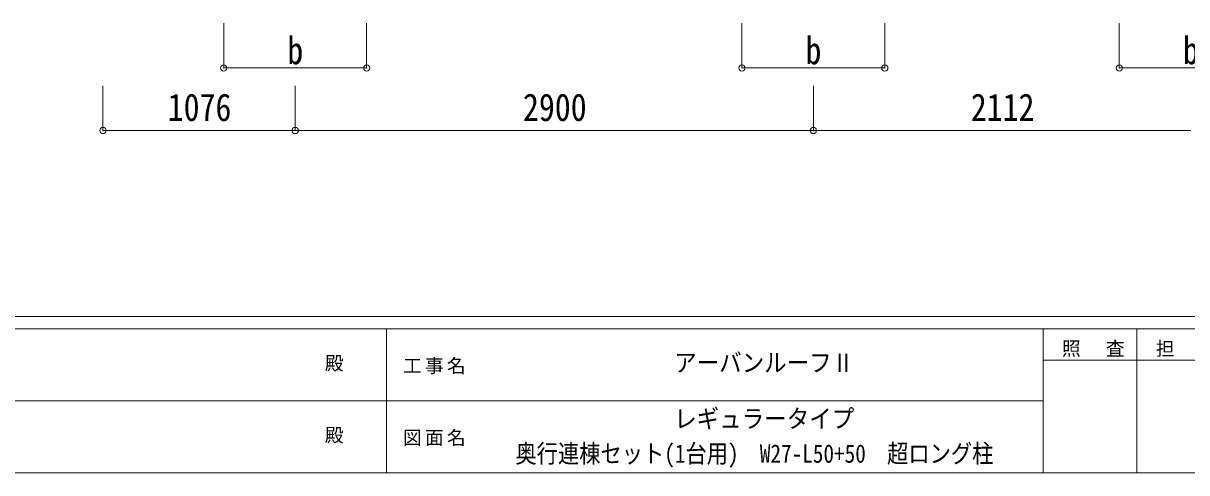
# Model space of a CAD drawing. Units: millimetres at full size, sheet at 1:35. Extents: x -9837 to 9837, y -6790 to 6790.
# Drawn here: x -2556 to 3955, y -6790 to -4275 of the extents above; entities that cross this region are included whole.
import ezdxf
from ezdxf.enums import TextEntityAlignment as Align

# ---------------------------------------------------------------- set-up
doc = ezdxf.new("R2010")
doc.units = ezdxf.units.MM
doc.header["$LTSCALE"] = 35
doc.header["$PDMODE"] = 32
doc.header["$PDSIZE"] = 35
doc.layers.add('0-6_OTH_LINE', color=6, linetype='Continuous', lineweight=9)
doc.layers.add('F-0_240', color=7, linetype='Continuous', lineweight=9)
doc.styles.add('ＭＳ ゴシック', font='')
doc.styles.get('ＭＳ ゴシック').set_extended_font_data('MS Gothic')

msp = doc.modelspace()

# ---------------------------------------------------------------- linework, layer by layer
at = {"layer": '0-6_OTH_LINE'}
for p, q in [((-1434.64, -4525.1), (-1434.64, -4275.12)), ((-634.64, -4525.1), (-634.64, -4275.12)), ((1465.36, -4525.1), (1465.36, -4275.12)), ((2265.36, -4525.1), (2265.36, -4275.12)), ((3577.36, -4525.1), (3577.36, -4275.12)), ((-1434.64, -4525.1), (-634.64, -4525.1)), ((1465.36, -4525.1), (2265.36, -4525.1)), ((3577.36, -4525.1), (4377.36, -4525.1)), ((-2110.64, -4875.1), (-2110.64, -4625.1)), ((-1034.64, -4875.1), (-1034.64, -4625.1)), ((1865.36, -4875.1), (1865.36, -4625.1)), ((-2110.64, -4875.1), (-1034.64, -4875.1)), ((-1034.64, -4875.1), (1865.36, -4875.1)), ((1865.36, -4875.1), (3977.36, -4875.1))]:
    msp.add_line(p, q, dxfattribs=at)
for p in [(-1434.64, -4525.1), (-634.64, -4525.1), (1465.36, -4525.1), (2265.36, -4525.1), (3577.36, -4525.1), (-2110.64, -4875.1), (-1034.64, -4875.1), (1865.36, -4875.1)]:
    msp.add_point(p, dxfattribs=at)
at = {"layer": 'F-0_240', "color": 5}
for p, q in [((-9837.4, -5915), (9342.6, -5915)), ((-9837.4, -5985), (6231.38, -5985)), ((-523.62, -5985), (-523.62, -6790)), ((3151.38, -5985), (3151.38, -6790)), ((3676.38, -5985), (3676.38, -6790)), ((3151.38, -6160), (5251.38, -6160)), ((-4023.62, -6387.5), (3151.38, -6387.5)), ((-9837.4, -6790), (9342.6, -6790))]:
    msp.add_line(p, q, dxfattribs=at)

# ---------------------------------------------------------------- texts
at = {"layer": '0-6_OTH_LINE', "color": 7, "style": 'ＭＳ ゴシック', "width": 0.85}
for s, p in [('b', (-1078.39, -4550.1)), ('b', (1821.61, -4550.1)), ('b', (3933.61, -4550.1)), ('1076', (-1747.64, -4868.1)), ('2900', (240.36, -4868.1)), ('2112', (2746.36, -4868.1))]:
    msp.add_text(s, height=154, dxfattribs=at).set_placement(p, align=Align.BOTTOM_LEFT)
at = {"layer": 'F-0_240', "style": 'ＭＳ ゴシック'}
for s, width, p in [('アーバンルーフⅡ', 0.9, (1086.38, -6256.25)), ('レギュラータイプ', 0.9, (1086.38, -6569.36)), ('奥行連棟セット(1台用)\u3000W27-L50+50\u3000超ロング柱', 0.85, (198.26, -6764.92))]:
    msp.add_text(s, height=102.6, dxfattribs=dict(at, width=width)).set_placement(p, align=Align.BOTTOM_LEFT)
for p in [(-868.62, -6238.75), (-868.62, -6641.25)]:
    msp.add_text('殿', height=76.98, dxfattribs=at).set_placement(p, align=Align.BOTTOM_LEFT)
at = {"layer": 'F-0_240', "char_height": 76.98, "attachment_point": 7, "style": 'ＭＳ ゴシック'}
for s, insert in [('\\T1.17;照\u3000査', (3256.38, -6142.5)), ('\\T1.17;担\u3000当', (3781.38, -6142.5)), ('\\T1.17;工事名', (-431.33, -6238.75)), ('\\T1.17;図面名', (-431.33, -6641.25))]:
    msp.add_mtext(s, dxfattribs=dict(at, insert=insert))

doc.saveas('drawing.dxf')
